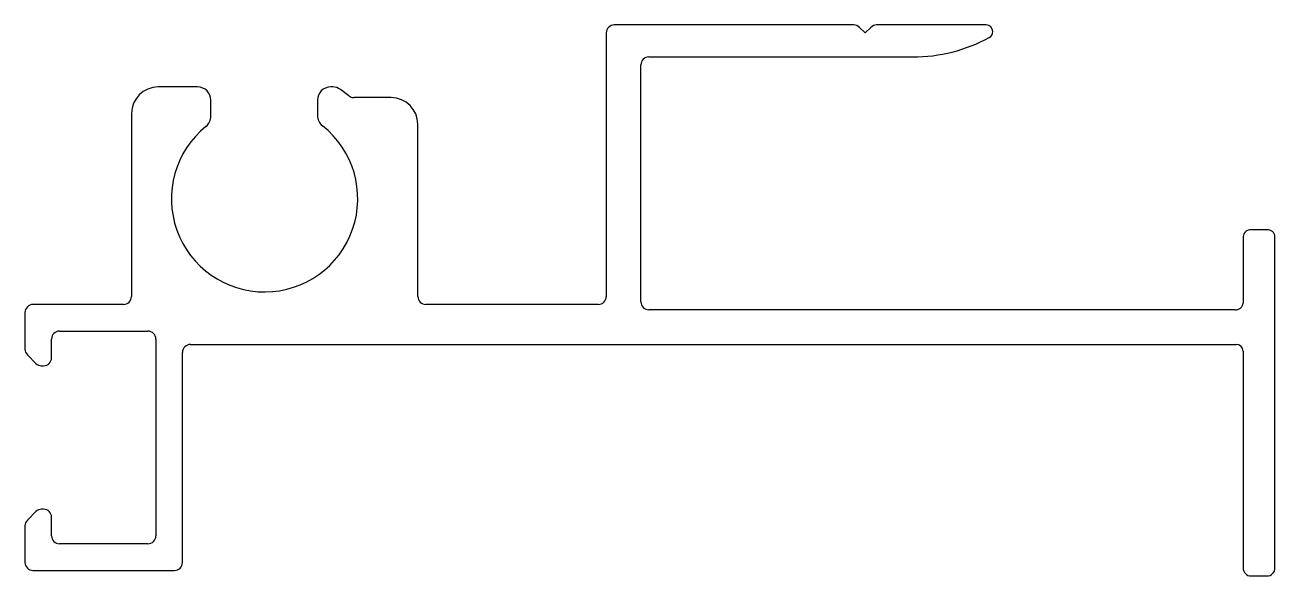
# Model space of a CAD drawing. Extents: x 818.2 to 865.1, y 394.5 to 415.2.
import ezdxf

# ---------------------------------------------------------------- set-up
doc = ezdxf.new("R2010")
doc.units = 0
doc.layers.get('0').update_dxf_attribs({"linetype": 'CONTINUOUS'})

msp = doc.modelspace()

# ---------------------------------------------------------------- linework, layer by layer
at = {"color": 0}
for p, q in [((849.3, 415.239), (840.301, 415.239)), ((849.725, 414.939), (849.513, 415.151)), ((849.937, 415.151), (849.725, 414.939)), ((854.269, 415.239), (850.149, 415.239)), ((840.001, 414.939), (840.001, 405.039)), ((854.519, 414.989), (854.519, 414.989)), ((841.301, 404.839), (841.301, 413.739)), ((841.601, 414.039), (851.519, 414.039)), ((824.649, 412.91), (823.165, 412.91)), ((829.726, 412.91), (829.649, 412.91)), ((830.334, 412.578), (830.011, 412.821)), ((825.149, 411.819), (825.149, 412.41)), ((829.149, 412.41), (829.149, 411.845)), ((831.923, 412.51), (830.524, 412.51)), ((822.165, 411.91), (822.165, 405.039)), ((832.923, 405.039), (832.923, 411.51)), ((863.921, 407.24), (863.921, 404.789)), ((864.821, 407.54), (864.171, 407.54)), ((865.121, 394.839), (865.121, 407.29)), ((818.165, 404.439), (818.165, 403.063)), ((821.865, 404.739), (818.465, 404.739)), ((839.701, 404.739), (833.223, 404.739)), ((863.621, 404.539), (841.601, 404.539)), ((819.165, 402.739), (819.165, 403.439)), ((819.465, 403.739), (822.781, 403.739)), ((823.081, 403.439), (823.081, 396.048)), ((824.081, 395.048), (824.081, 402.939)), ((824.381, 403.239), (863.671, 403.239)), ((863.921, 402.989), (863.921, 394.839)), ((818.253, 402.851), (818.577, 402.527)), ((818.789, 402.439), (818.865, 402.439)), ((818.577, 396.96), (818.253, 396.636)), ((818.865, 397.048), (818.789, 397.048)), ((818.165, 396.423), (818.165, 395.048)), ((819.165, 396.048), (819.165, 396.748)), ((822.781, 395.748), (819.465, 395.748)), ((818.465, 394.748), (823.781, 394.748)), ((864.221, 394.539), (864.821, 394.539))]:
    msp.add_line(p, q, dxfattribs=at)
for centre, radius, start, end in [((840.301, 414.939), 0.3, 90, 180), ((849.3, 414.939), 0.3, 45, 90), ((850.149, 414.939), 0.3, 90, 135), ((854.269, 414.989), 0.25, 360, 90), ((851.519, 420.038), 5.999, 269.9969, 298.575), ((854.269, 414.989), 0.25, 298.5719, 360), ((841.601, 413.739), 0.3, 90, 180), ((823.165, 411.91), 1, 90, 180), ((824.649, 412.41), 0.5, 0, 90), ((829.649, 412.41), 0.5, 90, 180), ((829.726, 412.41), 0.5, 55.3079, 90), ((830.524, 412.81), 0.3, 230.6747, 270), ((831.923, 411.51), 1, 360, 90), ((824.649, 411.819), 0.5, 308.9788, 0), ((829.649, 411.845), 0.5, 180, 231.6132), ((827.165, 408.71), 3.5, 128.9788, 51.6132), ((864.196, 407.265), 0.276, 95.1944, 185.1944), ((864.846, 407.265), 0.276, 5.1944, 95.1944), ((821.865, 405.039), 0.3, 270, 0), ((833.223, 405.039), 0.3, 180, 270), ((839.701, 405.039), 0.3, 270, 0), ((841.601, 404.839), 0.3, 180, 270), ((863.646, 404.814), 0.276, 264.8056, 354.8056), ((818.465, 404.439), 0.3, 90, 180), ((819.465, 403.439), 0.3, 90, 180), ((822.781, 403.439), 0.3, 0, 90), ((818.465, 403.063), 0.3, 180, 225), ((824.381, 402.939), 0.3, 90, 180), ((863.671, 402.989), 0.25, 0, 90), ((818.789, 402.739), 0.3, 225, 270), ((818.865, 402.739), 0.3, 270, 360), ((818.789, 396.748), 0.3, 90, 135), ((818.865, 396.748), 0.3, 0, 90), ((818.465, 396.423), 0.3, 135, 180), ((819.465, 396.048), 0.3, 180, 270), ((822.781, 396.048), 0.3, 270, 0), ((818.465, 395.048), 0.3, 180, 270), ((823.781, 395.048), 0.3, 270, 0), ((864.221, 394.839), 0.3, 180, 270), ((864.821, 394.839), 0.3, 270, 0)]:
    msp.add_arc(centre, radius, start, end, dxfattribs=at)

doc.saveas('drawing.dxf')
